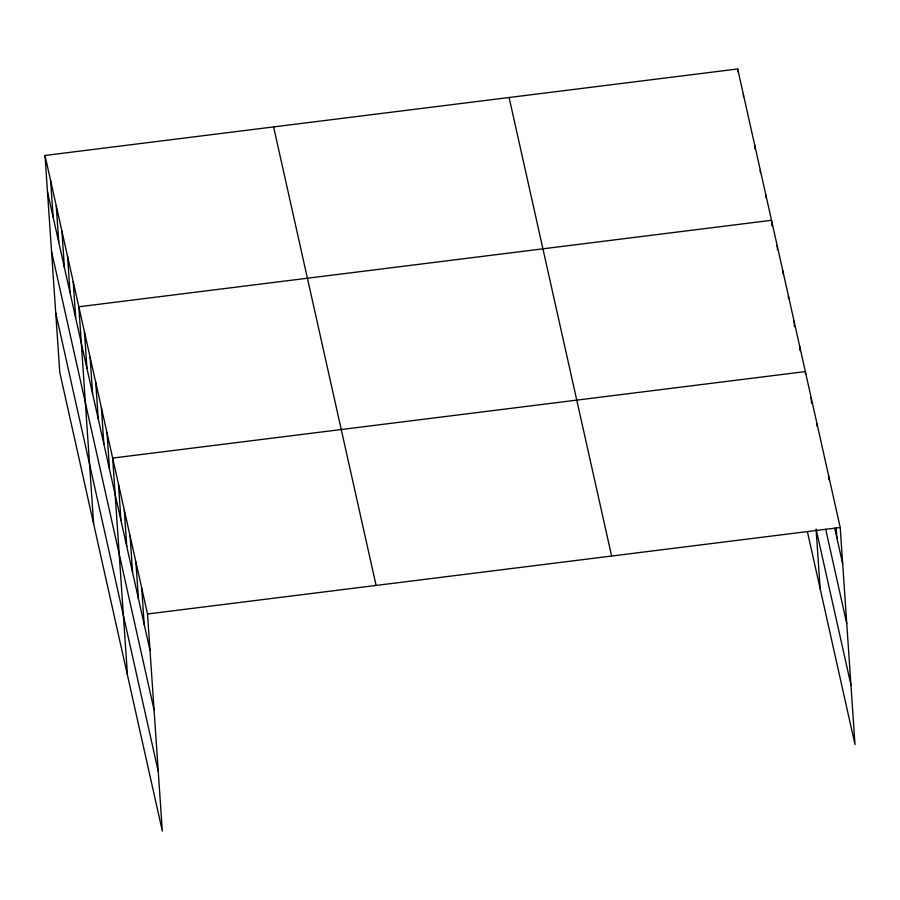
<?xml version="1.0" encoding="UTF-8"?>
<svg xmlns="http://www.w3.org/2000/svg" width="900" height="900" viewBox="0 0 900 900"><rect width="100%" height="100%" fill="white"/><g stroke="black" fill="none" stroke-linecap="round" stroke-linejoin="round"><path stroke-width="1.35" d="M45 155.464L147.521 613.98L162.315 831.038L59.794 372.51L45 155.464L737.685 68.962L840.206 527.49L855 744.536L807.379 531.574M147.521 613.98L840.206 527.49M834.739 528.322L842.681 563.873M825.649 529.132L846.742 623.498M850.939 684.923L816.075 529.02L820.148 588.645M509.096 97.504L611.617 556.031M273.589 126.911L376.11 585.439M47.475 191.846L149.996 650.363M51.547 251.471L154.069 709.988M55.733 312.896L158.254 771.413M836.201 528.097L836.876 537.885M828.585 475.515L828.866 479.723M816.964 423.551L817.155 426.353M811.159 397.575L811.541 403.166M805.534 374.389L805.342 371.588L112.669 458.077L127.462 675.135M799.706 346.365L799.999 350.572M794.07 321.154L794.452 326.745M788.434 295.931L788.625 298.733M782.786 270.72L782.977 273.51M777.15 245.498L777.442 249.694M771.896 225.877L771.514 220.275L78.829 306.776L93.634 523.822M765.877 195.064L766.069 197.854M760.241 169.841L760.433 172.643M754.594 144.619L754.886 148.815M743.321 94.185L743.512 96.986M737.685 68.962L737.876 71.764M141.716 587.992L144.191 624.386M135.9 562.016L138.386 598.399M130.095 536.029L132.57 572.423M124.279 510.053L126.765 546.435M118.474 484.065L120.949 520.447M107.021 432.866L109.508 469.249M101.385 407.644L103.871 444.037M95.749 382.421L98.224 418.815M90.112 357.21L92.587 393.593M84.465 331.988L86.951 368.381M73.192 281.554L75.679 317.936M67.556 256.331L70.031 292.725M61.92 231.12L64.395 267.502M56.273 205.898L58.759 242.28M50.636 180.675L53.123 217.069"/></g></svg>
